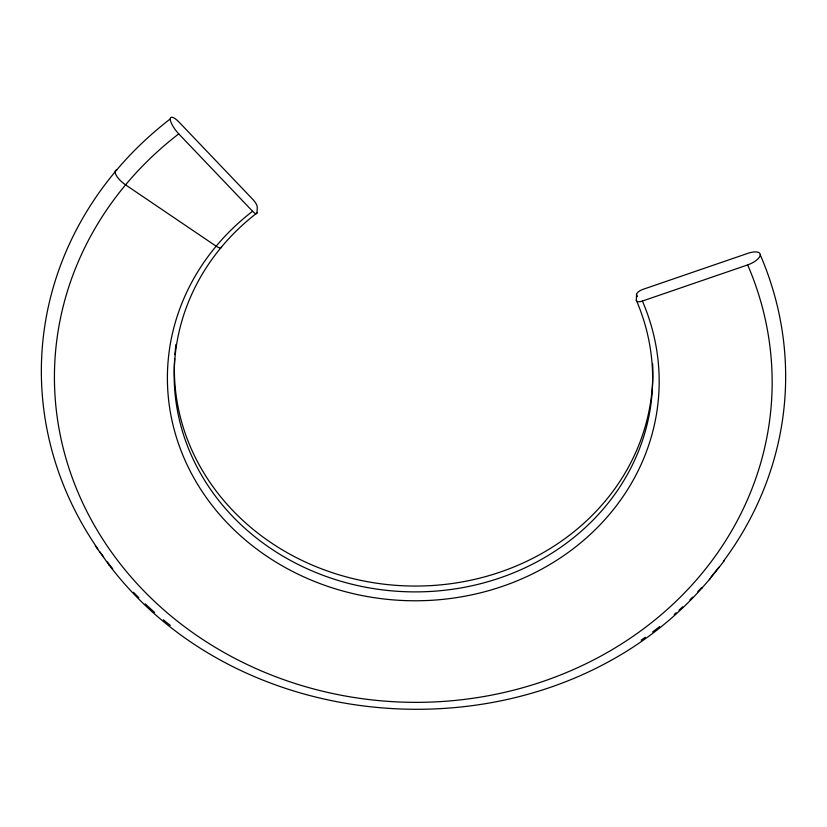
<?xml version="1.0" encoding="UTF-8"?>
<svg xmlns="http://www.w3.org/2000/svg" width="827" height="827" viewBox="0 0 827 827"><rect width="100%" height="100%" fill="white"/><g stroke="black" fill="none" stroke-linecap="round" stroke-linejoin="round"><path stroke-width="1.24" d="M723.367 561.357A372.202 334.532 2.1 0 0 760.261 254.84A13.294 5.355 -23.4 0 0 748.084 253.269L642.827 289.409A6.647 2.677 -23.4 0 0 636.521 294.443L636.314 300.273A239.272 215.061 2.1 0 1 524.969 567.849A239.272 215.061 2.1 0 1 215.775 496.624A239.272 215.061 2.1 0 1 257.032 212.911L257.249 207.081A6.647 1.974 52.4 0 0 253.01 199.617L179.17 122.231A13.294 3.949 52.4 0 0 170.269 118.943A372.202 334.532 2.1 0 0 97.813 548.828M724.101 561.016L709.318 579.644M108.719 564.5C247.294 747.453 549.945 759.114 702.35 587.583M701.751 588.266L709.928 578.952M636.314 300.273A6.647 2.677 -23.4 0 0 642.393 301.059L747.66 264.919A13.294 5.355 -23.4 0 0 760.261 254.84M170.269 118.943A13.294 3.949 52.4 0 0 178.746 133.871L252.586 211.267A6.647 1.974 52.4 0 0 257.032 212.911M109.267 565.213L95.312 545.892M221.595 246.891A6.647 2.388 39.8 0 1 216.157 246.198L125.58 184.855A13.294 4.786 39.8 0 1 116.318 175.448A13.294 4.786 39.8 0 1 116.989 169.804M642.393 301.059A245.919 221.026 2.1 0 1 527.957 576.068A245.919 221.026 2.1 0 1 210.172 502.868A245.919 221.026 2.1 0 1 252.586 211.267M747.66 264.919A358.908 322.582 2.1 0 1 580.647 666.283A358.908 322.582 2.1 0 1 116.855 559.455A358.908 322.582 2.1 0 1 178.746 133.871M652.658 363.963A239.272 215.061 2.1 0 1 412.435 586.043A239.272 215.061 2.1 0 1 174.673 358.494M174.921 354.649A239.272 215.061 2.1 0 1 175.975 344.445M636.521 294.443A239.272 215.061 2.1 0 1 637.483 296.697M718.87 567.27A372.202 334.532 2.1 0 1 711.065 576.915M701.203 588.142A372.202 334.532 2.1 0 1 697.792 591.801M692.571 597.197A372.202 334.532 2.1 0 1 689.914 599.854M682.668 606.832A372.202 334.532 2.1 0 1 678.957 610.243M676.145 612.766A372.202 334.532 2.1 0 1 674.253 614.44M659.636 626.566A372.202 334.532 2.1 0 1 652.565 631.983M645.349 637.235A372.202 334.532 2.1 0 1 641.152 640.16M170.31 625.429A372.202 334.532 2.1 0 1 163.332 619.816M154.587 612.383A372.202 334.532 2.1 0 1 145.19 603.844M138.812 597.683A372.202 334.532 2.1 0 1 133.488 592.287M112.71 568.78A372.202 334.532 2.1 0 1 107.314 561.905M103.582 556.922A372.202 334.532 2.1 0 1 99.943 551.878"/></g></svg>
